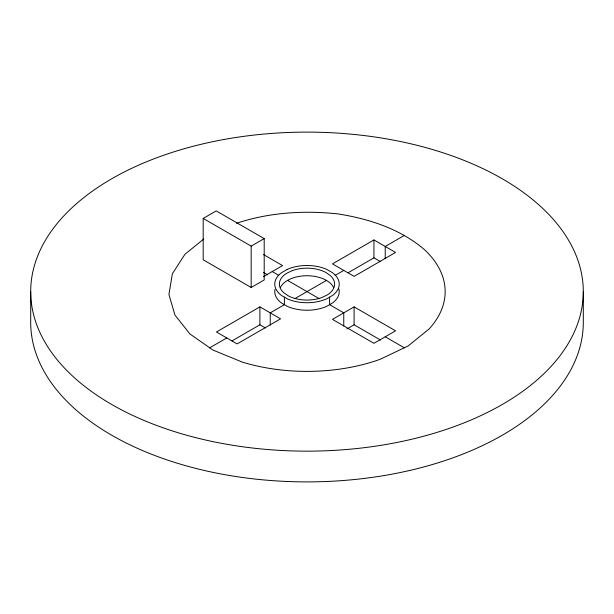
<?xml version="1.0" encoding="UTF-8"?>
<svg xmlns="http://www.w3.org/2000/svg" width="614" height="614" viewBox="0 0 614 614"><rect width="100%" height="100%" fill="white"/><g stroke="black" fill="none" stroke-linecap="round" stroke-linejoin="round"><path stroke-width="0.92" d="M203.81 238.969L184.975 254.234L172.373 273.737L168.934 294.467L174.913 314.997L189.887 333.939L212.851 350.003L242.223 362.076A138.15 79.759 0 0 0 380.281 359.244L408.095 345.989L429.025 329.027A138.15 79.759 0 0 0 424.113 249.322C399.798 228.746 368.999 218.837 337.992 213.902C303.884 210.257 269.132 212.429 236.451 223.296M203.188 218.423L216.22 210.909L264.197 238.608L264.197 279.969L251.172 287.482L203.188 259.783L203.188 218.423L251.172 246.13L264.197 238.608M263.36 276.691L282.578 265.593L263.506 254.58M373.934 239.944L332.466 263.882L354.101 276.377L395.569 252.431L373.934 239.944L373.934 257.849L348.222 272.693M259.899 306.885L216.427 331.982L237.104 343.924L280.575 318.827L259.899 306.885L259.899 324.798L232.008 340.893M209.704 347.8L226.766 337.953M294.835 298.65L326.456 280.398M335.106 275.402L343.763 270.406M404.296 235.461L385.231 246.467L385.231 258.717M354.101 306.885L332.466 319.38L373.934 343.318L395.569 330.831L354.101 306.885L354.101 324.798L380.642 340.118M346.948 328.927L354.101 324.798M373.934 257.849L380.388 261.579M272.24 271.565L278.725 275.31M287.544 280.398L319.165 298.65M385.231 336.794L404.296 347.8M263.506 272.486L267.65 274.88M259.899 324.798L265.463 328.006M583.3 291.635A276.3 159.517 0 0 1 168.85 429.777A276.3 159.517 0 0 1 168.85 153.485A276.3 159.517 0 0 1 583.3 291.635L583.3 322.365A276.3 159.517 0 0 1 307 481.89A276.3 159.517 0 0 1 30.7 322.365L30.7 291.635M343.763 326.049L343.763 312.856L329.603 304.682L329.603 297.161M284.397 297.161L284.397 304.682L270.237 312.856L270.237 325.105M251.172 246.13L251.172 287.482M280.421 287.521A27.515 15.887 0 0 1 307 275.74A27.515 15.887 0 0 1 333.579 287.521M338.92 289.033A32.235 18.612 0 0 1 332.75 302.825L326.855 306.294A32.235 18.612 0 0 1 287.605 306.493L281.603 303.093A32.235 18.612 0 0 1 275.003 289.371M287.145 269.446L281.25 272.915A32.235 18.612 0 0 0 281.603 295.572L287.605 298.98A32.235 18.612 0 0 0 326.855 298.772L332.75 295.311A32.235 18.612 0 0 0 332.397 272.647L326.395 269.247A32.235 18.612 0 0 0 287.145 269.446M292.341 270.59L286.784 273.238A27.63 15.949 0 0 0 283.576 292.571L288.173 295.787A27.63 15.949 0 0 0 321.659 297.637L327.216 294.981A27.63 15.949 0 0 0 330.424 275.648L325.827 272.439A27.63 15.949 0 0 0 292.341 270.59"/></g></svg>
